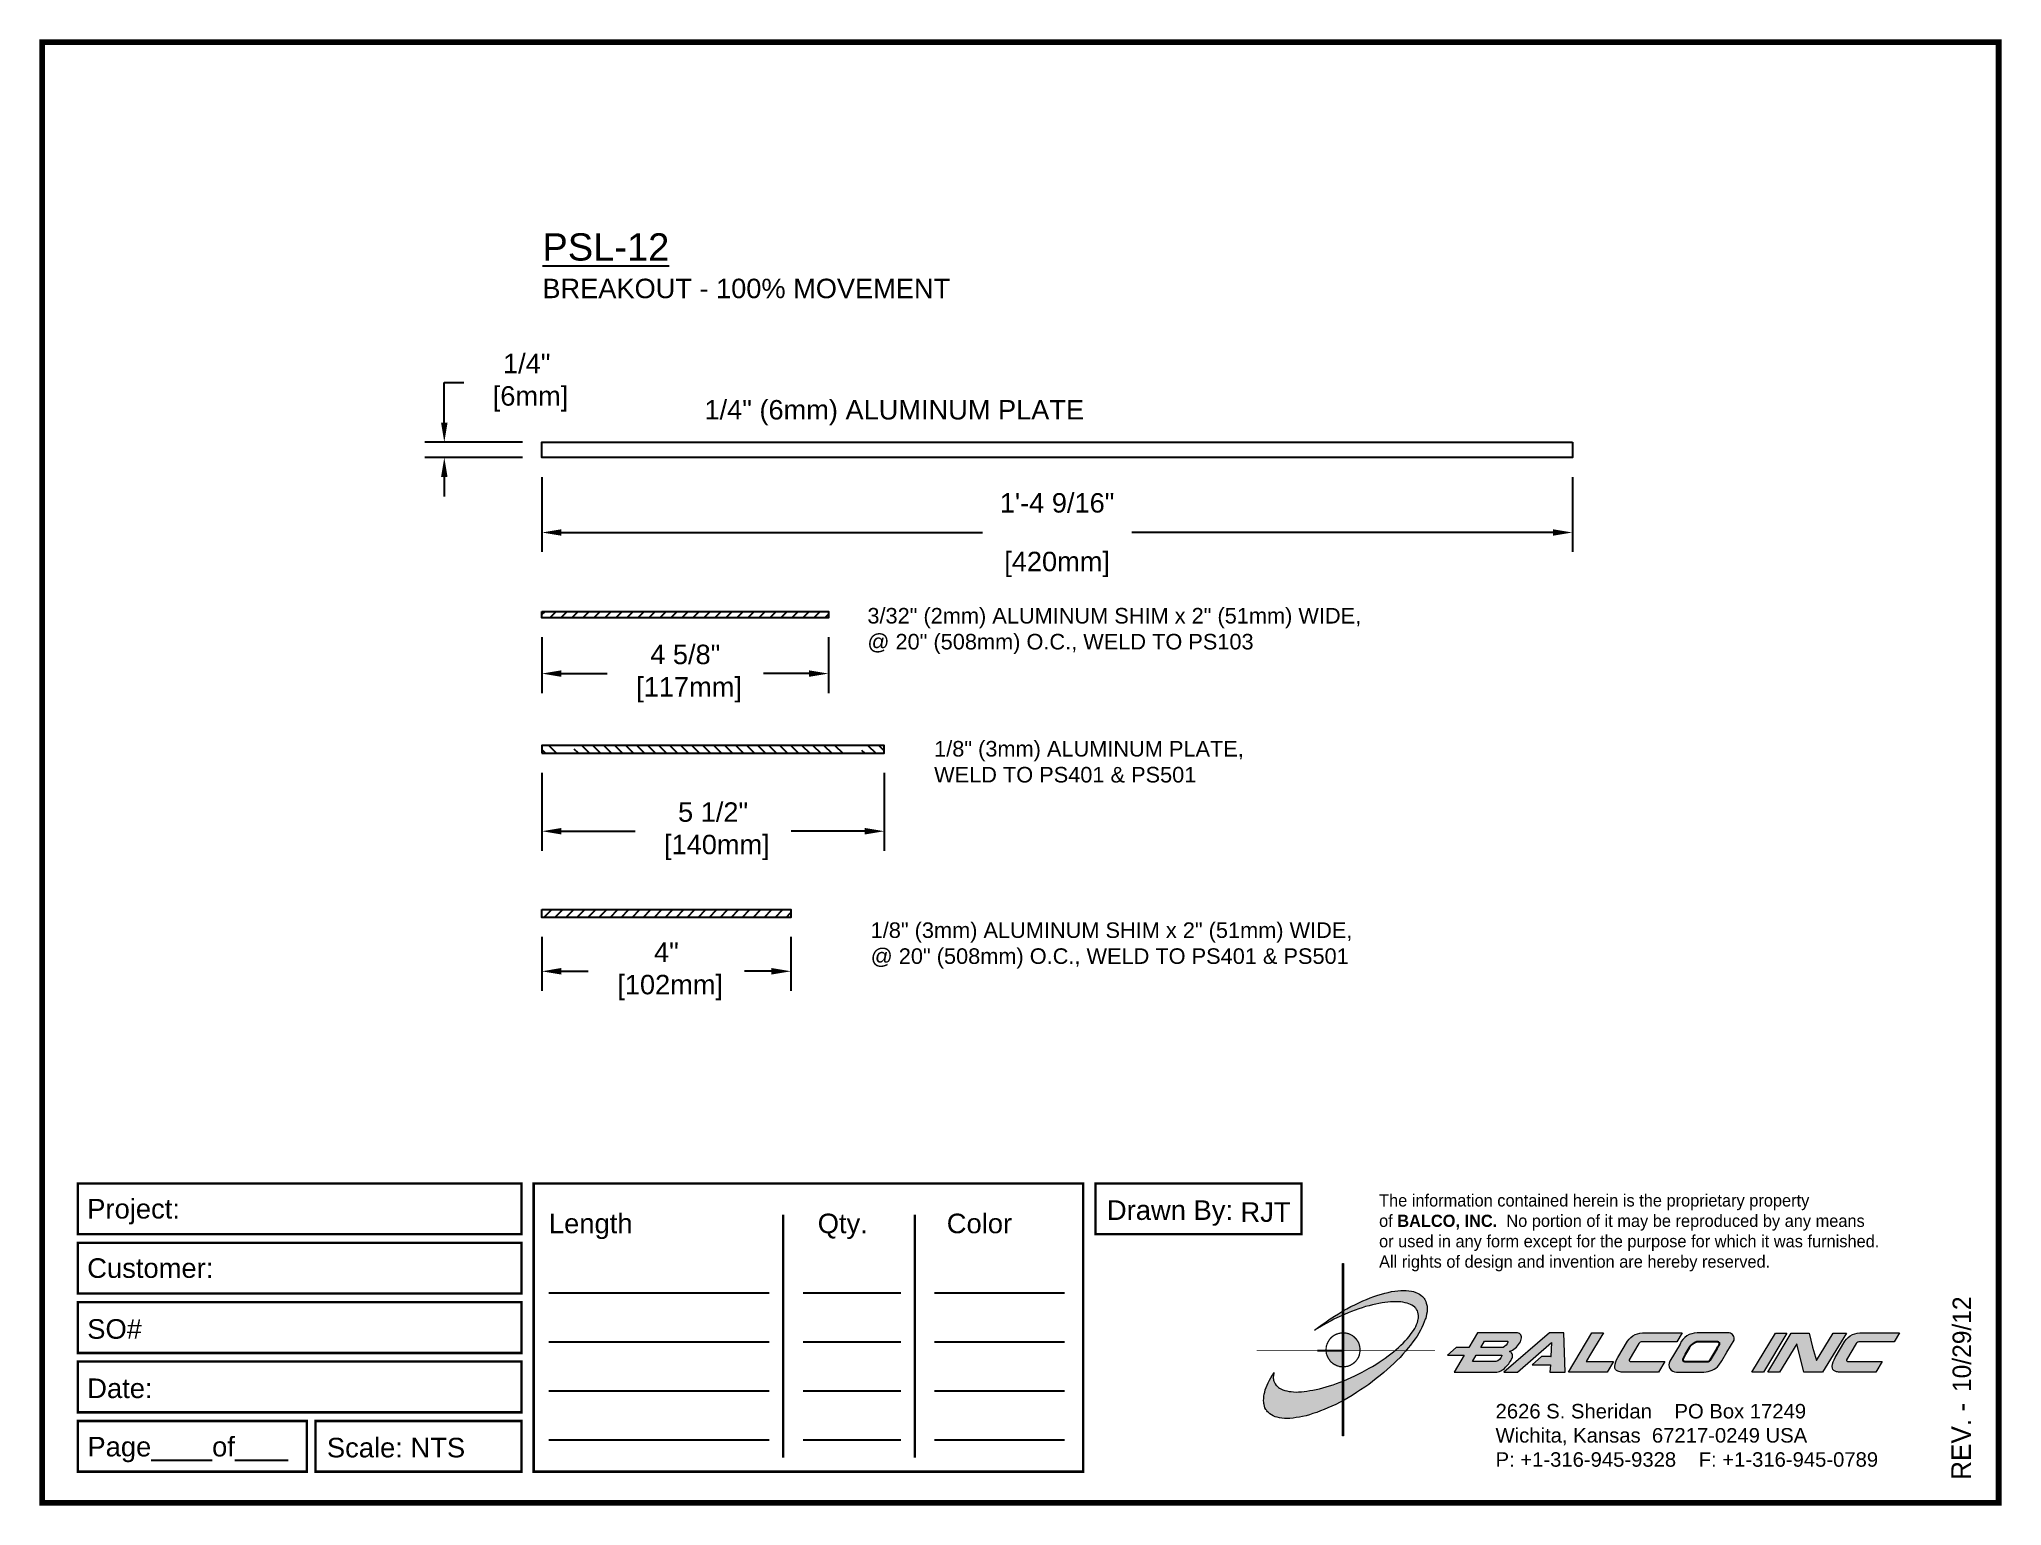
# Paper-space layout 'Breakout' of a CAD drawing. Header units: inches. Extents: x 0 to 10, y 0 to 7.5.
# The model-space entities are those that its viewports show. They can reach past a viewport. Long polylines and large blocks are cut down to what shows.
import ezdxf

# ---------------------------------------------------------------- set-up
doc = ezdxf.new("R2010")
doc.units = ezdxf.units.IN
doc.header["$MEASUREMENT"] = 0
for name, color, linetype in [('Border', 7, 'Continuous'), ('DIMENSIONS', 3, 'Continuous'), ('METALS', 7, 'Continuous'), ('TEXT', 2, 'Continuous')]:
    doc.layers.add(name, color=color, linetype=linetype)
doc.styles.add('ARIAL', font='arial.ttf')
doc.styles.add('Copyright', font='ERASDEMI.TTF')
doc.dimstyles.new('Arial', dxfattribs={"dimtxt": 0.3125, "dimasz": 0.3125, "dimexe": 0.3125, "dimexo": 0.3125, "dimgap": 0.3125, "dimtad": 0, "dimtih": 1, "dimtoh": 1, "dimdec": 4, "dimzin": 3, "dimdsep": 46, "dimlunit": 4, "dimtxsty": 'ARIAL', "dimcen": 0.3125, "dimadec": 0, "dimazin": 0, "dimtfac": 1, "dimtdec": 4, "dimtofl": 0, "dimtmove": 0, "dimatfit": 3, "dimfxl": 0, "dimfrac": 2, "dimtolj": 1, "dimtzin": 0, "dimarcsym": 0})

# ---------------------------------------------------------------- blocks, each defined once
blk = doc.blocks.new('ACADlogo')
h = blk.add_hatch(color=256)
h.paths.add_polyline_path([(-3.346, 1.223), (-3.351, 1.223), (-3.351, 0.979), (-3.346, 0.982)])
h.paths.add_polyline_path([(-3.346, 0.961), (-3.351, 0.959), (-3.351, 0.868), (-3.346, 0.868)])
h.paths.add_polyline_path([(-3.346, 0.777), (-3.351, 0.777), (-3.351, 0.699), (-3.351, 0.695), (-3.35, 0.695), (-3.346, 0.695)])
h.paths.add_polyline_path([(-3.346, 0.864), (-3.346, 0.868), (-3.35, 0.868), (-3.351, 0.868), (-3.351, 0.777), (-3.346, 0.777), (-3.346, 0.778), (-3.348, 0.778)])
h.paths.add_polyline_path([(-3.346, 0.524), (-3.351, 0.521), (-3.351, 0.342), (-3.346, 0.342)])
h.paths.add_polyline_path([(-3.346, 0.695), (-3.351, 0.695), (-3.351, 0.621), (-3.346, 0.623)])
h.paths.add_polyline_path([(-3.346, 0.623), (-3.351, 0.621), (-3.351, 0.521), (-3.346, 0.524)])
h.paths.add_polyline_path([(-3.346, 0.982), (-3.351, 0.979), (-3.351, 0.959), (-3.346, 0.961)])
h = blk.add_hatch(color=175)
h.paths.add_polyline_path([(-3.518, 0.573), (-3.534, 0.571), (-3.548, 0.569), (-3.562, 0.567), (-3.576, 0.567), (-3.589, 0.566), (-3.602, 0.567), (-3.614, 0.568), (-3.625, 0.569), (-3.636, 0.572), (-3.646, 0.574), (-3.656, 0.577), (-3.664, 0.581), (-3.673, 0.585), (-3.679, 0.589), (-3.685, 0.595), (-3.688, 0.598), (-3.691, 0.6), (-3.695, 0.607), (-3.699, 0.614), (-3.703, 0.621), (-3.704, 0.626), (-3.705, 0.631), (-3.706, 0.637), (-3.706, 0.642), (-3.705, 0.648), (-3.705, 0.653), (-3.703, 0.659), (-3.702, 0.665), (-3.71, 0.652), (-3.717, 0.639), (-3.725, 0.626), (-3.731, 0.613), (-3.737, 0.601), (-3.741, 0.589), (-3.746, 0.577), (-3.749, 0.566), (-3.751, 0.555), (-3.753, 0.544), (-3.754, 0.538), (-3.754, 0.533), (-3.755, 0.523), (-3.754, 0.513), (-3.753, 0.508), (-3.752, 0.503), (-3.75, 0.494), (-3.748, 0.486), (-3.743, 0.477), (-3.74, 0.473), (-3.738, 0.469), (-3.734, 0.465), (-3.73, 0.461), (-3.723, 0.455), (-3.715, 0.449), (-3.706, 0.445), (-3.695, 0.44), (-3.685, 0.437), (-3.674, 0.434), (-3.661, 0.432), (-3.648, 0.431), (-3.634, 0.431), (-3.62, 0.431), (-3.604, 0.433), (-3.588, 0.435), (-3.572, 0.438), (-3.556, 0.441), (-3.538, 0.445), (-3.52, 0.449), (-3.503, 0.456), (-3.483, 0.461), (-3.464, 0.469), (-3.445, 0.477), (-3.426, 0.485), (-3.406, 0.494), (-3.385, 0.503), (-3.364, 0.514), (-3.351, 0.521), (-3.351, 0.621), (-3.364, 0.616), (-3.382, 0.609), (-3.4, 0.603), (-3.418, 0.598), (-3.436, 0.592), (-3.453, 0.587), (-3.47, 0.583), (-3.486, 0.579), (-3.503, 0.576)])
h.paths.add_polyline_path([(-3.215, 0.687), (-3.251, 0.667), (-3.289, 0.649), (-3.327, 0.631), (-3.345, 0.623), (-3.346, 0.623), (-3.346, 0.524), (-3.343, 0.525), (-3.323, 0.537), (-3.302, 0.549), (-3.28, 0.563), (-3.259, 0.577), (-3.238, 0.59), (-3.218, 0.605), (-3.198, 0.62), (-3.179, 0.635), (-3.16, 0.65), (-3.141, 0.665), (-3.123, 0.681), (-3.106, 0.696), (-3.089, 0.712), (-3.074, 0.727), (-3.058, 0.743), (-3.043, 0.759), (-3.03, 0.775), (-3.028, 0.777), (-3.085, 0.777), (-3.091, 0.772), (-3.105, 0.761), (-3.118, 0.75), (-3.134, 0.739), (-3.149, 0.729), (-3.165, 0.718), (-3.182, 0.707), (-3.198, 0.697)])
h.paths.add_polyline_path([(-2.921, 1.009), (-2.922, 1.015), (-2.924, 1.02), (-2.926, 1.029), (-2.931, 1.038), (-2.934, 1.043), (-2.936, 1.047), (-2.94, 1.05), (-2.943, 1.054), (-2.951, 1.06), (-2.959, 1.066), (-2.968, 1.071), (-2.978, 1.075), (-2.989, 1.079), (-3, 1.081), (-3.013, 1.083), (-3.026, 1.084), (-3.04, 1.084), (-3.054, 1.084), (-3.07, 1.083), (-3.085, 1.081), (-3.102, 1.079), (-3.118, 1.075), (-3.136, 1.07), (-3.153, 1.066), (-3.171, 1.06), (-3.191, 1.054), (-3.21, 1.047), (-3.229, 1.039), (-3.248, 1.031), (-3.268, 1.022), (-3.289, 1.012), (-3.31, 1.002), (-3.33, 0.991), (-3.346, 0.982), (-3.346, 0.961), (-3.342, 0.962), (-3.323, 0.971), (-3.305, 0.978), (-3.287, 0.984), (-3.268, 0.991), (-3.251, 0.996), (-3.234, 1.002), (-3.216, 1.007), (-3.199, 1.011), (-3.182, 1.015), (-3.167, 1.018), (-3.15, 1.021), (-3.136, 1.023), (-3.121, 1.025), (-3.107, 1.026), (-3.093, 1.026), (-3.079, 1.027), (-3.067, 1.026), (-3.054, 1.026), (-3.043, 1.025), (-3.032, 1.022), (-3.022, 1.02), (-3.013, 1.016), (-3.004, 1.013), (-2.997, 1.009), (-2.989, 1.005), (-2.983, 0.999), (-2.98, 0.996), (-2.978, 0.994), (-2.973, 0.987), (-2.969, 0.981), (-2.967, 0.973), (-2.965, 0.965), (-2.964, 0.957), (-2.964, 0.949), (-2.964, 0.944), (-2.965, 0.94), (-2.967, 0.93), (-2.969, 0.921), (-2.973, 0.911), (-2.978, 0.901), (-2.983, 0.891), (-2.989, 0.881), (-2.996, 0.871), (-3.004, 0.86), (-3.012, 0.849), (-3.021, 0.838), (-3.032, 0.827), (-3.042, 0.816), (-3.053, 0.805), (-3.065, 0.794), (-3.077, 0.783), (-3.085, 0.777), (-3.028, 0.777), (-3.016, 0.791), (-3.004, 0.806), (-2.992, 0.822), (-2.981, 0.837), (-2.971, 0.852), (-2.962, 0.866), (-2.954, 0.882), (-2.946, 0.896), (-2.939, 0.91), (-2.934, 0.924), (-2.929, 0.938), (-2.926, 0.944), (-2.925, 0.951), (-2.922, 0.963), (-2.92, 0.975), (-2.92, 0.982), (-2.919, 0.987), (-2.92, 0.999), (-2.92, 1.005)])
h.paths.add_polyline_path([(-3.372, 0.966), (-3.393, 0.953), (-3.415, 0.94), (-3.435, 0.925), (-3.455, 0.911), (-3.475, 0.897), (-3.494, 0.882), (-3.468, 0.898), (-3.439, 0.915), (-3.41, 0.93), (-3.396, 0.938), (-3.38, 0.945), (-3.351, 0.959), (-3.351, 0.979)])
h = blk.add_hatch(color=256)
h.paths.add_polyline_path([(-3.268, 0.814), (-3.27, 0.819), (-3.273, 0.824), (-3.276, 0.828), (-3.279, 0.833), (-3.282, 0.837), (-3.286, 0.841), (-3.29, 0.845), (-3.294, 0.849), (-3.298, 0.852), (-3.303, 0.855), (-3.308, 0.858), (-3.313, 0.86), (-3.318, 0.863), (-3.323, 0.864), (-3.328, 0.866), (-3.334, 0.867), (-3.339, 0.868), (-3.345, 0.868), (-3.346, 0.868), (-3.346, 0.777), (-3.335, 0.777), (-3.262, 0.777), (-3.262, 0.781), (-3.262, 0.787), (-3.263, 0.792), (-3.264, 0.798), (-3.265, 0.803), (-3.266, 0.808)])
h.paths.add_polyline_path([(-3.351, 0.777), (-3.436, 0.777), (-3.435, 0.773), (-3.435, 0.768), (-3.434, 0.762), (-3.432, 0.757), (-3.431, 0.752), (-3.428, 0.747), (-3.426, 0.742), (-3.423, 0.737), (-3.42, 0.732), (-3.417, 0.728), (-3.414, 0.723), (-3.41, 0.719), (-3.406, 0.716), (-3.401, 0.712), (-3.397, 0.709), (-3.392, 0.706), (-3.387, 0.704), (-3.382, 0.701), (-3.377, 0.699), (-3.372, 0.698), (-3.367, 0.696), (-3.361, 0.695), (-3.356, 0.695), (-3.351, 0.695)])
h.paths.add_polyline_path([(-3.346, 0.868), (-3.35, 0.868), (-3.351, 0.868), (-3.351, 0.777), (-3.346, 0.777)])
h = blk.add_hatch(color=256)
h.paths.add_polyline_path([(-2.438, 0.844, 0.412988), (-2.461, 0.869), (-2.663, 0.869), (-2.707, 0.794), (-2.771, 0.794), (-2.815, 0.755), (-2.73, 0.755), (-2.781, 0.668), (-2.563, 0.668, 0.107996), (-2.538, 0.677, 0.108939), (-2.494, 0.724, 0.080345), (-2.483, 0.745, 0.419497), (-2.499, 0.773, 0.149928), (-2.447, 0.815, 0.134283)])
h.paths.add_polyline_path([(-2.507, 0.821, -0.209012), (-2.532, 0.794), (-2.538, 0.794), (-2.646, 0.794), (-2.627, 0.825), (-2.51, 0.825, -0.56619)], flags=16)
h.paths.add_polyline_path([(-2.538, 0.75, -0.241309), (-2.569, 0.722), (-2.688, 0.722), (-2.669, 0.755), (-2.541, 0.755, -0.56619)], flags=16)
for points in [[(-2.285, 0.819), (-2.287, 0.748), (-2.335, 0.748), (-2.383, 0.705), (-2.29, 0.705), (-2.292, 0.668), (-2.215, 0.668), (-2.221, 0.869), (-2.295, 0.869), (-2.527, 0.668), (-2.458, 0.668)], [(-2.018, 0.869), (-2.079, 0.869), (-2.198, 0.668), (-2, 0.668), (-1.968, 0.722), (-2.107, 0.722), (-2.085, 0.759), (-2.064, 0.794)], [(-1.617, 0.869), (-1.807, 0.869, 0.270182), (-1.896, 0.825), (-1.946, 0.742, 0.109019), (-1.961, 0.695, 0.340665), (-1.945, 0.672, 0.129907), (-1.923, 0.668), (-1.738, 0.668), (-1.706, 0.722), (-1.878, 0.722), (-1.882, 0.722, -0.601242), (-1.887, 0.731), (-1.838, 0.813, -0.253048), (-1.821, 0.823), (-1.645, 0.823)], [(-1.083, 0.867), (-1.14, 0.867), (-1.261, 0.667), (-1.26, 0.667), (-1.202, 0.667)], [(-0.96, 0.83), (-0.969, 0.867), (-1.061, 0.867), (-1.179, 0.667), (-1.12, 0.667), (-1.031, 0.812), (-0.995, 0.667), (-0.9, 0.667), (-0.778, 0.867), (-0.846, 0.867), (-0.931, 0.727), (-0.951, 0.795)], [(-0.507, 0.869), (-0.697, 0.869, 0.270182), (-0.786, 0.825), (-0.836, 0.742, 0.109019), (-0.85, 0.695, 0.340665), (-0.835, 0.672, 0.129907), (-0.812, 0.668), (-0.628, 0.668), (-0.595, 0.722), (-0.768, 0.722), (-0.772, 0.722, -0.601242), (-0.777, 0.731), (-0.728, 0.813, -0.253048), (-0.71, 0.823), (-0.534, 0.823)], [(-3.346, 0.623), (-3.351, 0.621), (-3.351, 0.521), (-3.346, 0.524)]]:
    blk.add_hatch(color=256).paths.add_polyline_path(points)
h = blk.add_hatch(color=256)
h.paths.add_polyline_path([(-1.377, 0.868), (-1.383, 0.868), (-1.383, 0.868), (-1.44, 0.868), (-1.492, 0.868), (-1.541, 0.868, 0.297712), (-1.628, 0.811), (-1.68, 0.723, 0.585116), (-1.646, 0.668), (-1.506, 0.668, 0.210586), (-1.429, 0.703), (-1.415, 0.726), (-1.389, 0.769), (-1.352, 0.831, 0.4352)])
h.paths.add_polyline_path([(-1.437, 0.823, -0.603783), (-1.428, 0.805), (-1.431, 0.801), (-1.434, 0.796), (-1.438, 0.789), (-1.474, 0.728, -0.229001), (-1.489, 0.722), (-1.494, 0.722), (-1.501, 0.722), (-1.597, 0.722), (-1.604, 0.722, -0.492401), (-1.613, 0.734), (-1.601, 0.757), (-1.591, 0.775), (-1.582, 0.791, -0.238368), (-1.535, 0.823)], flags=16)
for q in [(-3.48, 0.777), (-3.351, 0.642)]:
    blk.add_line((-3.351, 0.777), q)
at = {"color": 7, "lineweight": 0}
for points in [[(-3.351, 1.223), (-3.346, 1.223), (-3.346, 0.342), (-3.351, 0.342), (-3.351, 1.223)], [(-2.292, 0.668), (-2.215, 0.668), (-2.221, 0.869), (-2.295, 0.869), (-2.527, 0.668), (-2.458, 0.668), (-2.285, 0.819), (-2.287, 0.748), (-2.286, 0.748), (-2.335, 0.748), (-2.383, 0.705), (-2.29, 0.705), (-2.292, 0.668), (-2.292, 0.668)], [(-2.198, 0.668), (-2.079, 0.869), (-2.018, 0.869), (-2.064, 0.794), (-2.085, 0.759), (-2.107, 0.722), (-1.968, 0.722), (-2, 0.668), (-2.198, 0.668), (-2.198, 0.668)], [(-1.383, 0.868), (-1.383, 0.868)], [(-1.261, 0.667), (-1.14, 0.867), (-1.083, 0.867), (-1.202, 0.667), (-1.26, 0.667), (-1.261, 0.667), (-1.261, 0.667)], [(-0.9, 0.667), (-0.995, 0.667), (-1.031, 0.812), (-1.12, 0.667), (-1.179, 0.667), (-1.061, 0.867), (-0.969, 0.867), (-0.96, 0.83), (-0.951, 0.795), (-0.931, 0.727), (-0.846, 0.867), (-0.778, 0.867), (-0.9, 0.667), (-0.9, 0.667)]]:
    blk.add_lwpolyline(points, dxfattribs=at)
at = {"color": 175, "lineweight": 0}
blk.add_lwpolyline([(-2.926, 1.029), (-2.924, 1.02), (-2.922, 1.015), (-2.921, 1.009), (-2.92, 1.005), (-2.92, 0.999), (-2.919, 0.987), (-2.92, 0.982), (-2.92, 0.975), (-2.922, 0.963), (-2.925, 0.951), (-2.926, 0.944), (-2.929, 0.938), (-2.934, 0.924), (-2.939, 0.91), (-2.946, 0.896), (-2.954, 0.882), (-2.962, 0.866), (-2.971, 0.852), (-2.981, 0.837), (-2.992, 0.822), (-3.004, 0.806), (-3.016, 0.791), (-3.03, 0.775), (-3.043, 0.759), (-3.058, 0.743), (-3.074, 0.727), (-3.089, 0.712), (-3.106, 0.696), (-3.123, 0.681), (-3.141, 0.665), (-3.16, 0.65), (-3.179, 0.635), (-3.198, 0.62), (-3.218, 0.605), (-3.238, 0.59), (-3.259, 0.577), (-3.28, 0.563), (-3.302, 0.549), (-3.323, 0.537), (-3.343, 0.525), (-3.364, 0.514), (-3.385, 0.503), (-3.406, 0.494), (-3.426, 0.485), (-3.445, 0.477), (-3.464, 0.469), (-3.483, 0.461), (-3.503, 0.456), (-3.52, 0.449), (-3.538, 0.445), (-3.556, 0.441), (-3.572, 0.438), (-3.588, 0.435), (-3.604, 0.433), (-3.62, 0.431), (-3.634, 0.431), (-3.648, 0.431), (-3.661, 0.432), (-3.674, 0.434), (-3.685, 0.437), (-3.695, 0.44), (-3.706, 0.445), (-3.715, 0.449), (-3.723, 0.455), (-3.73, 0.461), (-3.734, 0.465), (-3.738, 0.469), (-3.74, 0.473), (-3.743, 0.477), (-3.748, 0.486), (-3.75, 0.494), (-3.752, 0.503), (-3.753, 0.508), (-3.754, 0.513), (-3.755, 0.523), (-3.754, 0.533), (-3.754, 0.538), (-3.753, 0.544), (-3.751, 0.555), (-3.749, 0.566), (-3.746, 0.577), (-3.741, 0.589), (-3.737, 0.601), (-3.731, 0.613), (-3.725, 0.626), (-3.717, 0.639), (-3.71, 0.652), (-3.702, 0.665), (-3.703, 0.659), (-3.705, 0.653), (-3.705, 0.648), (-3.706, 0.642), (-3.706, 0.637), (-3.705, 0.631), (-3.704, 0.626), (-3.703, 0.621), (-3.699, 0.614), (-3.695, 0.607), (-3.691, 0.6), (-3.688, 0.598), (-3.685, 0.595), (-3.679, 0.589), (-3.673, 0.585), (-3.664, 0.581), (-3.656, 0.577), (-3.646, 0.574), (-3.636, 0.572), (-3.625, 0.569), (-3.614, 0.568), (-3.602, 0.567), (-3.589, 0.566), (-3.576, 0.567), (-3.562, 0.567), (-3.548, 0.569), (-3.534, 0.571), (-3.518, 0.573), (-3.503, 0.576), (-3.486, 0.579), (-3.47, 0.583), (-3.453, 0.587), (-3.436, 0.592), (-3.418, 0.598), (-3.4, 0.603), (-3.382, 0.609), (-3.364, 0.616), (-3.345, 0.623), (-3.327, 0.631), (-3.289, 0.649), (-3.251, 0.667), (-3.215, 0.687), (-3.198, 0.697), (-3.182, 0.707), (-3.165, 0.718), (-3.149, 0.729), (-3.134, 0.739), (-3.118, 0.75), (-3.105, 0.761), (-3.091, 0.772), (-3.077, 0.783), (-3.065, 0.794), (-3.053, 0.805), (-3.042, 0.816), (-3.032, 0.827), (-3.021, 0.838), (-3.012, 0.849), (-3.004, 0.86), (-2.996, 0.871), (-2.989, 0.881), (-2.983, 0.891), (-2.978, 0.901), (-2.973, 0.911), (-2.969, 0.921), (-2.967, 0.93), (-2.965, 0.94), (-2.964, 0.944), (-2.964, 0.949), (-2.964, 0.957), (-2.965, 0.965), (-2.967, 0.973), (-2.969, 0.981), (-2.973, 0.987), (-2.978, 0.994), (-2.98, 0.996), (-2.983, 0.999), (-2.989, 1.005), (-2.997, 1.009), (-3.004, 1.013), (-3.013, 1.016), (-3.022, 1.02), (-3.032, 1.022), (-3.043, 1.025), (-3.054, 1.026), (-3.067, 1.026), (-3.079, 1.027), (-3.093, 1.026), (-3.107, 1.026), (-3.121, 1.025), (-3.136, 1.023), (-3.15, 1.021), (-3.167, 1.018), (-3.182, 1.015), (-3.199, 1.011), (-3.216, 1.007), (-3.234, 1.002), (-3.251, 0.996), (-3.268, 0.991), (-3.287, 0.984), (-3.305, 0.978), (-3.323, 0.971), (-3.342, 0.962), (-3.38, 0.945), (-3.396, 0.938), (-3.41, 0.93), (-3.439, 0.915), (-3.468, 0.898), (-3.494, 0.882), (-3.475, 0.897), (-3.455, 0.911), (-3.435, 0.925), (-3.415, 0.94), (-3.393, 0.953), (-3.372, 0.966), (-3.351, 0.979), (-3.33, 0.991), (-3.31, 1.002), (-3.289, 1.012), (-3.268, 1.022), (-3.248, 1.031), (-3.229, 1.039), (-3.21, 1.047), (-3.191, 1.054), (-3.171, 1.06), (-3.153, 1.066), (-3.136, 1.07), (-3.118, 1.075), (-3.102, 1.079), (-3.085, 1.081), (-3.07, 1.083), (-3.054, 1.084), (-3.04, 1.084), (-3.026, 1.084), (-3.013, 1.083), (-3, 1.081), (-2.989, 1.079), (-2.978, 1.075), (-2.968, 1.071), (-2.959, 1.066), (-2.951, 1.06), (-2.943, 1.054), (-2.94, 1.05), (-2.936, 1.047), (-2.934, 1.043), (-2.931, 1.038), (-2.926, 1.029), (-2.926, 1.029)], dxfattribs=at)
at = {"color": 7, "lineweight": 0, "const_width": 0.0064}
blk.add_lwpolyline([(-3.262, 0.781), (-3.262, 0.787), (-3.263, 0.792), (-3.264, 0.798), (-3.265, 0.803), (-3.266, 0.808), (-3.268, 0.814), (-3.27, 0.819), (-3.273, 0.824), (-3.276, 0.828), (-3.279, 0.833), (-3.282, 0.837), (-3.286, 0.841), (-3.29, 0.845), (-3.294, 0.849), (-3.298, 0.852), (-3.303, 0.855), (-3.308, 0.858), (-3.313, 0.86), (-3.318, 0.863), (-3.323, 0.864), (-3.328, 0.866), (-3.334, 0.867), (-3.339, 0.868), (-3.345, 0.868), (-3.35, 0.868), (-3.356, 0.868), (-3.361, 0.867), (-3.367, 0.866), (-3.372, 0.865), (-3.377, 0.863), (-3.382, 0.862), (-3.387, 0.859), (-3.392, 0.857), (-3.397, 0.854), (-3.401, 0.851), (-3.406, 0.847), (-3.41, 0.843), (-3.414, 0.839), (-3.417, 0.835), (-3.42, 0.831), (-3.423, 0.826), (-3.426, 0.821), (-3.428, 0.816), (-3.431, 0.811), (-3.432, 0.806), (-3.434, 0.801), (-3.435, 0.795), (-3.435, 0.79), (-3.436, 0.784), (-3.436, 0.779), (-3.435, 0.773), (-3.435, 0.768), (-3.434, 0.762), (-3.432, 0.757), (-3.431, 0.752), (-3.428, 0.747), (-3.426, 0.742), (-3.423, 0.737), (-3.42, 0.732), (-3.417, 0.728), (-3.414, 0.723), (-3.41, 0.719), (-3.406, 0.716), (-3.401, 0.712), (-3.397, 0.709), (-3.392, 0.706), (-3.387, 0.704), (-3.382, 0.701), (-3.377, 0.699), (-3.372, 0.698), (-3.367, 0.696), (-3.361, 0.695), (-3.356, 0.695), (-3.35, 0.695), (-3.345, 0.695), (-3.339, 0.695), (-3.334, 0.696), (-3.328, 0.697), (-3.323, 0.698), (-3.318, 0.7), (-3.313, 0.702), (-3.308, 0.705), (-3.303, 0.708), (-3.298, 0.711), (-3.294, 0.714), (-3.29, 0.718), (-3.286, 0.721), (-3.282, 0.726), (-3.279, 0.73), (-3.276, 0.734), (-3.273, 0.739), (-3.27, 0.744), (-3.268, 0.749), (-3.266, 0.754), (-3.265, 0.76), (-3.264, 0.765), (-3.263, 0.77), (-3.262, 0.776), (-3.262, 0.781)], dxfattribs=at)
at = {"color": 7, "lineweight": 0}
for points in [[(-2.447, 0.815, 0.130368), (-2.438, 0.843, 0.448367), (-2.463, 0.869), (-2.663, 0.869), (-2.707, 0.794), (-2.771, 0.794), (-2.815, 0.755), (-2.73, 0.755), (-2.781, 0.668), (-2.563, 0.668, 0.107996), (-2.538, 0.677, 0.108939), (-2.494, 0.724, 0.077395), (-2.484, 0.744, 0.430878), (-2.499, 0.773, 0.149928)], [(-2.507, 0.821, -0.209012), (-2.532, 0.794), (-2.538, 0.794), (-2.646, 0.794), (-2.627, 0.825), (-2.512, 0.825), (-2.509, 0.825, -0.531288)], [(-1.838, 0.813), (-1.887, 0.731, 0.587385), (-1.882, 0.722), (-1.878, 0.722), (-1.706, 0.722), (-1.738, 0.668), (-1.923, 0.668, -0.129907), (-1.945, 0.672, -0.349839), (-1.961, 0.696, -0.107341), (-1.946, 0.742), (-1.896, 0.825, -0.270182), (-1.807, 0.869), (-1.617, 0.869), (-1.645, 0.823), (-1.821, 0.823, 0.252436)], [(-1.68, 0.723, 0.585116), (-1.646, 0.668), (-1.506, 0.668, 0.210586), (-1.429, 0.703), (-1.415, 0.726), (-1.389, 0.769), (-1.352, 0.831, 0.4352), (-1.377, 0.868), (-1.383, 0.868), (-1.383, 0.868), (-1.44, 0.868), (-1.492, 0.868), (-1.541, 0.868, 0.297712), (-1.628, 0.811)], [(-0.728, 0.813), (-0.777, 0.731, 0.587385), (-0.772, 0.722), (-0.768, 0.722), (-0.595, 0.722), (-0.628, 0.668), (-0.812, 0.668, -0.129907), (-0.835, 0.672, -0.349839), (-0.85, 0.696, -0.107341), (-0.836, 0.742), (-0.786, 0.825, -0.270182), (-0.697, 0.869), (-0.507, 0.869), (-0.534, 0.823), (-0.71, 0.823, 0.252436)], [(-2.569, 0.722), (-2.688, 0.722), (-2.669, 0.755), (-2.543, 0.755), (-2.54, 0.755, -0.531288), (-2.538, 0.75, -0.241309)]]:
    blk.add_lwpolyline(points, format="xyb", close=True, dxfattribs=at)
blk.add_lwpolyline([(-1.437, 0.823), (-1.535, 0.823, 0.238368), (-1.582, 0.791), (-1.591, 0.775), (-1.601, 0.757), (-1.613, 0.734, 0.490298), (-1.604, 0.722), (-1.597, 0.722), (-1.501, 0.722), (-1.494, 0.722), (-1.489, 0.722, 0.229001), (-1.474, 0.728), (-1.438, 0.789), (-1.434, 0.796), (-1.431, 0.801), (-1.428, 0.805, 0.603783)], format="xyb", close=True)
blk.add_lwpolyline([(-2.879, 0.777, 0.00455, 0.00455, 0), (-3.791, 0.777, 0.00183, 0.00183, 0), (-3.791, 0.777, 0.00183, 0.00183, 0)], format="xyseb", dxfattribs=at)
blk = doc.blocks.new('Quantity Data')
at = {"layer": 'Border', "color": 253}
for p, q in [((2.755, 1.254), (3.881, 1.254)), ((4.054, 1.254), (4.553, 1.254)), ((4.725, 1.254), (5.389, 1.254)), ((2.755, 1.004), (3.881, 1.004)), ((4.054, 1.004), (4.553, 1.004)), ((4.725, 1.004), (5.389, 1.004)), ((2.755, 0.754), (3.881, 0.754)), ((4.054, 0.754), (4.553, 0.754)), ((4.725, 0.754), (5.389, 0.754)), ((2.755, 0.504), (3.881, 0.504)), ((4.054, 0.504), (4.553, 0.504)), ((4.725, 0.504), (5.389, 0.504))]:
    blk.add_line(p, q, dxfattribs=at)
at = {"layer": 'Border', "const_width": 0.0125}
blk.add_lwpolyline([(5.485, 0.341), (2.678, 0.341), (2.678, 1.813), (5.485, 1.813)], close=True, dxfattribs=at)
for points in [[(3.953, 1.653), (3.953, 0.412)], [(4.625, 1.653), (4.625, 0.412)]]:
    blk.add_lwpolyline(points, dxfattribs=at)
at = {"layer": 'Border', "style": 'ARIAL'}
for s, p in [('Length', (2.756, 1.559)), ('Qty.', (4.129, 1.559)), ('Color', (4.788, 1.559))]:
    blk.add_text(s, height=0.1, dxfattribs=at).set_placement(p)
blk = doc.blocks.new('Drawn By')
at = {"layer": 'Border', "const_width": 0.0125}
blk.add_lwpolyline([(5.38, 1.813), (6.432, 1.813), (6.432, 1.554), (5.38, 1.554)], close=True, dxfattribs=at)
at = {"layer": 'Border', "style": 'ARIAL'}
blk.add_text('Drawn By: ', height=0.1, dxfattribs=at).set_placement((5.438, 1.627))
blk.add_attdef('XXX', (6.12, 1.617), '', height=0.1, dxfattribs=at)
blk = doc.blocks.new('Project Info')
at = {"layer": 'Border', "const_width": 0.0125}
for points in [[(0.182, 1.813), (2.448, 1.813), (2.448, 1.554), (0.182, 1.554)], [(0.182, 1.51), (2.448, 1.51), (2.448, 1.251), (0.182, 1.251)], [(0.182, 1.207), (2.448, 1.207), (2.448, 0.947), (0.182, 0.947)], [(0.182, 0.904), (2.448, 0.904), (2.448, 0.644), (0.182, 0.644)], [(0.182, 0.6), (1.352, 0.6), (1.352, 0.341), (0.182, 0.341)], [(1.396, 0.6), (2.448, 0.6), (2.448, 0.341), (1.396, 0.341)]]:
    blk.add_lwpolyline(points, close=True, dxfattribs=at)
at = {"layer": 'Border', "style": 'ARIAL'}
for s, p in [('Project:', (0.23, 1.634)), ('Customer:', (0.23, 1.331)), ('SO#', (0.23, 1.02)), ('Date:', (0.23, 0.717)), ('Page%%u        %%uof%%u       ', (0.231, 0.419)), ('Scale: NTS', (1.454, 0.414))]:
    blk.add_text(s, height=0.1, dxfattribs=at).set_placement(p)
blk = doc.blocks.new('REV')
at = {"style": 'Copyright'}
blk.add_text('REV. -', height=0.1, rotation=90, dxfattribs=at).set_placement((-0.142, 0.117))
at = {"style": 'Copyright', "flags": 4}
blk.add_attdef('REVISIONDATE', (-0.142, 0.566), '', height=0.0938, rotation=90, dxfattribs=at)
blk = doc.blocks.new('*D18')
at = {"layer": 'Defpoints', "color": 0}
for p in [(41.338, 5.592), (42.905, 5.592), (42.905, 5.342)]:
    blk.add_point(p, dxfattribs=at)
at = {"layer": 'DIMENSIONS', "color": 0, "lineweight": -2}
for p, q in [((41.338, 5.904), (41.338, 6.546)), ((41.338, 6.546), (41.65, 6.546)), ((42.592, 5.592), (41.025, 5.592)), ((42.592, 5.342), (41.025, 5.342)), ((41.338, 5.029), (41.338, 4.717))]:
    blk.add_line(p, q, dxfattribs=at)
at = {"layer": 'DIMENSIONS', "color": 0}
for points in [[(41.286, 5.904), (41.39, 5.904), (41.338, 5.592)], [(41.286, 5.029), (41.39, 5.029), (41.338, 5.342)]]:
    blk.add_solid(points, dxfattribs=at)
at = {"layer": 'DIMENSIONS', "color": 0, "insert": (42.662, 6.546), "char_height": 0.3125, "attachment_point": 5, "style": 'ARIAL'}
blk.add_mtext('\\A1;1/4"\\P [6mm]', dxfattribs=at)
blk = doc.blocks.new('*D19')
at = {"layer": 'Defpoints', "color": 0}
for p in [(42.905, 5.342), (59.456, 5.342), (59.456, 4.139)]:
    blk.add_point(p, dxfattribs=at)
at = {"layer": 'DIMENSIONS', "color": 0, "lineweight": -2}
for p, q in [((42.905, 5.029), (42.905, 3.826)), ((59.456, 5.029), (59.456, 3.826)), ((43.217, 4.139), (49.982, 4.139)), ((59.143, 4.139), (52.379, 4.139))]:
    blk.add_line(p, q, dxfattribs=at)
at = {"layer": 'DIMENSIONS', "color": 0}
for points in [[(43.217, 4.191), (43.217, 4.087), (42.905, 4.139)], [(59.143, 4.191), (59.143, 4.087), (59.456, 4.139)]]:
    blk.add_solid(points, dxfattribs=at)
at = {"layer": 'DIMENSIONS', "color": 0, "char_height": 0.3125, "attachment_point": 5, "style": 'ARIAL'}
for s, insert in [('\\A1;1\'-4 9/16"', (51.18, 4.613)), ('\\A1;[420mm]', (51.18, 3.626))]:
    blk.add_mtext(s, dxfattribs=dict(at, insert=insert))
blk = doc.blocks.new('*D25')
at = {"layer": 'Defpoints', "color": 0}
for p in [(42.905, 2.771), (47.511, 2.771), (47.511, 1.873)]:
    blk.add_point(p, dxfattribs=at)
at = {"layer": 'DIMENSIONS', "color": 0, "lineweight": -2}
for p, q in [((42.905, 2.458), (42.905, 1.561)), ((47.511, 2.458), (47.511, 1.561)), ((43.217, 1.873), (43.954, 1.873)), ((47.198, 1.873), (46.462, 1.873))]:
    blk.add_line(p, q, dxfattribs=at)
at = {"layer": 'DIMENSIONS', "color": 0}
for points in [[(43.217, 1.925), (43.217, 1.821), (42.905, 1.873)], [(47.198, 1.925), (47.198, 1.821), (47.511, 1.873)]]:
    blk.add_solid(points, dxfattribs=at)
at = {"layer": 'DIMENSIONS', "color": 0, "insert": (45.208, 1.873), "char_height": 0.3125, "attachment_point": 5, "style": 'ARIAL'}
blk.add_mtext('\\A1;4 5/8"\\P [117mm]', dxfattribs=at)
blk = doc.blocks.new('*D26')
at = {"layer": 'Defpoints', "color": 0}
for p in [(42.905, 0.593), (48.405, 0.593), (48.405, -0.659)]:
    blk.add_point(p, dxfattribs=at)
at = {"layer": 'DIMENSIONS', "color": 0, "lineweight": -2}
for p, q in [((42.905, 0.281), (42.905, -0.972)), ((48.405, 0.281), (48.405, -0.972)), ((43.217, -0.659), (44.401, -0.659)), ((48.092, -0.659), (46.909, -0.659))]:
    blk.add_line(p, q, dxfattribs=at)
at = {"layer": 'DIMENSIONS', "color": 0}
for points in [[(43.217, -0.607), (43.217, -0.711), (42.905, -0.659)], [(48.092, -0.607), (48.092, -0.711), (48.405, -0.659)]]:
    blk.add_solid(points, dxfattribs=at)
at = {"layer": 'DIMENSIONS', "color": 0, "insert": (45.655, -0.659), "char_height": 0.3125, "attachment_point": 5, "style": 'ARIAL'}
blk.add_mtext('\\A1;5 1/2"\\P [140mm]', dxfattribs=at)
blk = doc.blocks.new('*D27')
at = {"layer": 'Defpoints', "color": 0}
for p in [(42.905, -2.044), (46.905, -2.044), (46.905, -2.909)]:
    blk.add_point(p, dxfattribs=at)
at = {"layer": 'DIMENSIONS', "color": 0, "lineweight": -2}
for p, q in [((42.905, -2.356), (42.905, -3.221)), ((46.905, -2.356), (46.905, -3.221)), ((43.217, -2.909), (43.651, -2.909)), ((46.592, -2.909), (46.159, -2.909))]:
    blk.add_line(p, q, dxfattribs=at)
at = {"layer": 'DIMENSIONS', "color": 0}
for points in [[(43.217, -2.856), (43.217, -2.961), (42.905, -2.909)], [(46.592, -2.856), (46.592, -2.961), (46.905, -2.909)]]:
    blk.add_solid(points, dxfattribs=at)
at = {"layer": 'DIMENSIONS', "color": 0, "insert": (44.905, -2.909), "char_height": 0.3125, "attachment_point": 5, "style": 'ARIAL'}
blk.add_mtext('\\A1;4"\\P [102mm]', dxfattribs=at)

msp = doc.modelspace()

# ---------------------------------------------------------------- hatches: boundary and pattern name
at = {"layer": 'METALS'}
h = msp.add_hatch(dxfattribs=at)
h.set_pattern_fill('ANSI31', color=256, style=0)
h.set_pattern_definition([(45, (46.34098, 1.48303), (-0.0883883, 0.0883883), [])])
h.paths.add_polyline_path([(42.904945, 2.870622), (42.904945, 2.770622), (47.510634, 2.770622), (47.510634, 2.870622)])
h = msp.add_hatch(dxfattribs=at)
h.set_pattern_fill('ANSI31', color=256, angle=90, style=0)
h.set_pattern_definition([(135, (47.48461, -0.56928), (-0.0883883, -0.0883883), [])])
h.paths.add_polyline_path([(48.404945, 0.593313), (48.404945, 0.718313), (48.068393, 0.718313, -0.388878732), (48.0796, 0.708044), (48.081195, 0.689813), (47.989842, 0.593313)])
h.paths.add_polyline_path([(45.048573, 0.718313), (43.440663, 0.718313, -0.388878732), (43.45187, 0.708044), (43.453465, 0.689813), (43.362112, 0.593313), (47.820049, 0.593313), (47.728695, 0.689813), (47.73029, 0.708044, -0.388878732), (47.741498, 0.718313)])
h.paths.add_polyline_path([(43.192318, 0.593313), (43.100965, 0.689813), (43.10256, 0.708044, -0.388878732), (43.113767, 0.718313), (42.904945, 0.718313), (42.904945, 0.593313)])
h = msp.add_hatch(dxfattribs=at)
h.set_pattern_fill('ANSI31', color=256, style=0)
h.set_pattern_definition([(45, (47.73461, -3.08155), (-0.0883883, 0.0883883), [])])
h.paths.add_polyline_path([(42.904945, -1.918952), (42.904945, -2.043952), (46.904945, -2.043952), (46.904945, -1.918952)])

# ---------------------------------------------------------------- linework, layer by layer
for points in [[(42.904945, 2.870622), (47.510634, 2.870622), (47.510634, 2.770622), (42.904945, 2.770622)], [(42.904945, -1.918952), (46.904945, -1.918952), (46.904945, -2.043952), (42.904945, -2.043952)]]:
    msp.add_lwpolyline(points, close=True)
for points in [[(59.455506, 5.591911), (59.455506, 5.341911), (42.904945, 5.341911), (42.904945, 5.591911)], [(42.904945, 0.593313), (48.404945, 0.593313), (48.404945, 0.718313), (42.904945, 0.718313)], [(42.904945, 0.593313), (48.404945, 0.593313), (48.404945, 0.718313), (42.904945, 0.718313)]]:
    msp.add_lwpolyline(points, close=True, dxfattribs=at)

# ---------------------------------------------------------------- texts
at = {"layer": 'TEXT', "insert": (42.913728, 8.944716), "char_height": 0.4375, "width": 7.53125, "attachment_point": 1, "style": 'ARIAL'}
msp.add_mtext('{\\LPSL-12\\P\\H0.7143x;\\lBREAKOUT - 100% MOVEMENT}', dxfattribs=at)
at = {"layer": 'TEXT', "attachment_point": 4, "style": 'ARIAL'}
for s, insert, char_height in [('1/4" (6mm) ALUMINUM PLATE', (45.516443, 6.063536), 0.3125), ('3/32" (2mm) ALUMINUM SHIM x 2" (51mm) WIDE,\\P@ 20" (508mm) O.C., WELD TO PS103', (48.133012, 2.556264), 0.25), ('1/8" (3mm) ALUMINUM PLATE,\\PWELD TO PS401 & PS501', (49.204695, 0.455584), 0.25), ('1/8" (3mm) ALUMINUM SHIM x 2" (51mm) WIDE,\\P@ 20" (508mm) O.C., WELD TO PS401 & PS501', (48.185765, -2.494254), 0.25)]:
    msp.add_mtext(s, dxfattribs=dict(at, insert=insert, char_height=char_height))

# ---------------------------------------------------------------- dimensions: what is measured, and where the dimension line sits
at = {"layer": 'DIMENSIONS'}
dim = msp.add_linear_dim(base=(41.3379, 5.591911), p1=(42.904945, 5.341911), p2=(42.904945, 5.591911), angle=90, dimstyle='Arial', override={"dimpost": '\\X'}, dxfattribs=at)
dim.commit()
dim.dimension.update_dxf_attribs({"geometry": '*D18', "text_midpoint": (42.661549, 6.546064), "dimtype": 160})
dim = msp.add_linear_dim(base=(59.455506, 4.138761), p1=(42.904945, 5.341911), p2=(59.455506, 5.341911), dimstyle='Arial', override={"dimdec": 5, "dimpost": '\\X'}, dxfattribs=at)
dim.commit()
dim.dimension.update_dxf_attribs({"geometry": '*D19', "text_midpoint": (51.180226, 4.138761)})
for base, p1, p2, picture, middle in [((47.510634, 1.873359), (42.904945, 2.770622), (47.510634, 2.770622), '*D25', (45.20779, 1.873359)), ((48.404945, -0.659277), (42.904945, 0.593313), (48.404945, 0.593313), '*D26', (45.654945, -0.659277)), ((46.904945, -2.908536), (42.904945, -2.043952), (46.904945, -2.043952), '*D27', (44.904945, -2.908536))]:
    dim = msp.add_linear_dim(base=base, p1=p1, p2=p2, dimstyle='Arial', override={"dimpost": '\\X'}, dxfattribs=at)
    dim.commit()
    dim.dimension.update_dxf_attribs({"geometry": picture, "text_midpoint": middle, "dimtype": 160})

psp = doc.layouts.new('Breakout')

# ---------------------------------------------------------------- linework, layer by layer
at = {"layer": 'Border', "const_width": 0.03}
psp.add_lwpolyline([(0.015, 7.476), (10.008, 7.476), (10.008, 0.015), (0.015, 0.015)], close=True, dxfattribs=at)

# ---------------------------------------------------------------- block references
for name, p in [('Project Info', (0.015, -0.167)), ('Quantity Data', (-0.153, -0.167))]:
    psp.add_blockref(name, p)
psp.add_blockref('Drawn By', (0.015, -0.167)).add_auto_attribs({'XXX': 'RJT'})
at = {"layer": 'Border'}
psp.add_blockref('ACADlogo', (10.008, 0.015), dxfattribs=at)
at = {"layer": 'TEXT'}
psp.add_blockref('REV', (10.008, 0.015), dxfattribs=at).add_auto_attribs({'REVISIONDATE': '10/29/12'})

# ---------------------------------------------------------------- texts
at = {"insert": (6.843, 1.591), "char_height": 0.0625, "width": 50.295, "attachment_point": 1, "style": 'Copyright'}
psp.add_mtext('The information contained herein is the proprietary property\\Pof {\\fEras Bold ITC|b0|i0|c0|p34;BALCO, INC.}  No portion of it may be reproduced by any means\\Por used in any form except for the purpose for which it was furnished.\\PAll rights of design and invention are hereby reserved.', dxfattribs=at)
at = {"layer": 'Border', "insert": (7.438, 0.52), "char_height": 0.074, "width": 2.3438, "attachment_point": 1, "style": 'ARIAL'}
psp.add_mtext('2626 S. Sheridan    PO Box 17249\\PWichita, Kansas  67217-0249 USA \\PP: +1-316-945-9328    F: +1-316-945-0789', dxfattribs=at)

# ---------------------------------------------------------------- viewports
at = {"layer": 'Border'}
psp.add_viewport(center=(5.012, 3.745), size=(9.993, 7.46055), view_center_point=(50.593346, 0.283158), view_height=23.46071399, dxfattribs=at)

doc.saveas('drawing.dxf')
